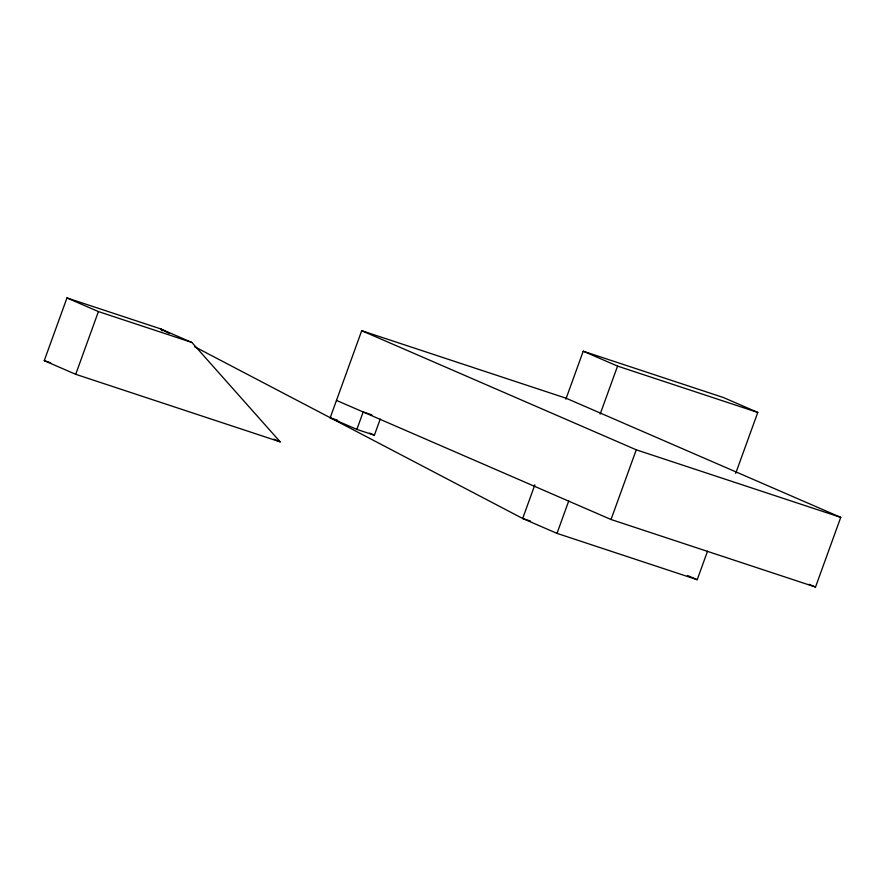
<?xml version="1.0" encoding="UTF-8"?>
<svg xmlns="http://www.w3.org/2000/svg" width="885" height="885" viewBox="0 0 885 885"><rect width="100%" height="100%" fill="white"/><g stroke="black" fill="none" stroke-linecap="round" stroke-linejoin="round"><path stroke-width="1.33" d="M44.25 360.66L66.961 297.935L160.439 328.811L191.89 342.462L280.191 441.869L75.712 374.311L44.25 360.66L50.799 362.828M75.712 374.311L98.412 311.575L66.961 297.935M380.251 419.014L374.399 435.199L356.865 429.402L330.171 417.831L361.711 330.702L566.201 398.261L840.75 517.371L815.516 587.065L611.037 519.506L336.477 400.407M356.865 429.402L363.171 411.979L371.943 414.877M534.883 484.781L522.681 518.488L556.997 533.378L697.214 579.708L707.535 551.178M565.858 399.19L583.226 351.212L723.443 397.542L757.77 412.432L735.7 473.375M556.997 533.378L568.734 500.965M600.185 414.08L617.553 366.102L583.226 351.212M611.037 519.506L636.26 449.812L361.711 330.702M617.553 366.102L757.77 412.432M636.26 449.812L840.75 517.371M98.412 311.575L191.89 342.462M330.171 417.831L337.683 420.309M530.535 521.088L522.681 518.488L194.7 346.754M809.189 584.321L815.516 587.065M369.543 433.097L374.399 435.199M687.413 575.449L697.214 579.708M273.907 439.137L280.191 441.869M169.002 333.302L160.439 328.811L162.254 330.868"/></g></svg>
